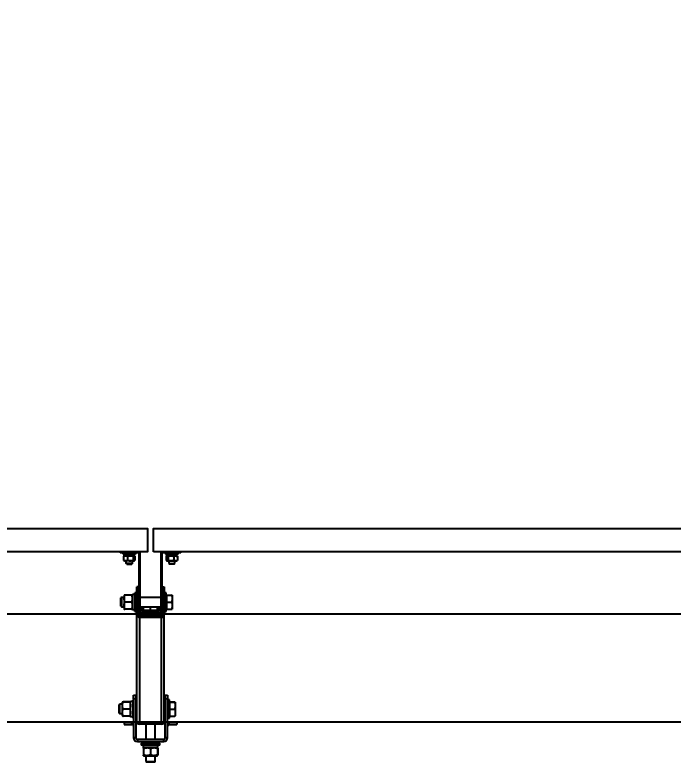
# Model space of a CAD drawing. Header units: millimetres. Extents: x -962 to 79815, y -55582 to 115780.
# Drawn here: x 41438 to 42287, y 48922 to 49886 of the extents above; entities that cross this region are included whole.
import ezdxf

# ---------------------------------------------------------------- set-up
doc = ezdxf.new("R2010")
doc.units = ezdxf.units.MM
doc.layers.add('01-Dimension', color=4, linetype='Continuous')
doc.styles.add('GreenexSolar', font='gbeitc.shx', dxfattribs={"width": 0.8, "height": 576.977143})
doc.dimstyles.new('GreenexSolar', dxfattribs={"dimtxt": 3, "dimasz": 1, "dimexe": 0.18, "dimexo": 0.0625, "dimgap": 0.09, "dimtad": 1, "dimtih": 1, "dimtoh": 1, "dimdec": 0, "dimzin": 0, "dimdsep": 46, "dimtxsty": 'GreenexSolar', "dimblk": 'ARCHTICK', "dimcen": 0.09, "dimclrd": 4, "dimclre": 4, "dimclrt": 3, "dimadec": 0, "dimazin": 0, "dimtfac": 1, "dimtdec": 4, "dimtofl": 0, "dimtmove": 0, "dimatfit": 3, "dimfxl": 1, "dimtolj": 1, "dimtzin": 0, "dimarcsym": 0})

# ---------------------------------------------------------------- blocks, each defined once
blk = doc.blocks.new('*U212')
at = {"color": 7, "linetype": 'Continuous', "lineweight": 25}
for p, q in [((-39, 150), (-39, 148.5)), ((-15.7, 150), (-39, 150)), ((-15.7, 148.5), (-39, 148.5)), ((-35.5, 146.9), (-35.5, 148.5)), ((-19.5, 146.9), (-35.5, 146.9)), ((-34.38, 144.37), (-33.62, 144.8)), ((-33.94, 144.8), (-33.94, 146.9)), ((-33.94, 144.8), (-28.71, 144.8)), ((-27.5, 144.8), (-28.71, 144.8)), ((-27.5, 144.8), (-21.06, 144.8)), ((-21.37, 144.8), (-20.62, 144.37)), ((-21.06, 146.9), (-21.06, 144.8)), ((-19.5, 148.5), (-19.5, 146.9)), ((-15.7, 148.5), (-15.7, 150)), ((-14.7, 72.5), (-14.7, 147.5)), ((-13.2, 147.5), (-14.7, 147.5)), ((-13.2, 72.5), (-13.2, 147.5)), ((14.7, 147.5), (13.2, 147.5)), ((13.2, 147.5), (13.2, 72.5)), ((14.7, 147.5), (14.7, 72.5)), ((15.7, 150), (15.7, 148.5)), ((39, 150), (15.7, 150)), ((39, 148.5), (15.7, 148.5)), ((19.5, 148.5), (19.5, 146.9)), ((19.5, 146.9), (35.5, 146.9)), ((21.37, 144.8), (20.62, 144.37)), ((21.06, 146.9), (21.06, 144.8)), ((27.5, 144.8), (21.06, 144.8)), ((27.5, 144.8), (28.71, 144.8)), ((33.94, 144.8), (28.71, 144.8)), ((34.38, 144.37), (33.62, 144.8)), ((33.94, 144.8), (33.94, 146.9)), ((35.5, 146.9), (35.5, 148.5)), ((39, 148.5), (39, 150)), ((-34.86, 144), (-34.37, 144.35)), ((-34.86, 144), (-34.86, 138.8)), ((-34.37, 138.54), (-34.86, 138.8)), ((-33.62, 138), (-34.42, 138.46)), ((-21.37, 138), (-33.62, 138)), ((-31.5, 134.8), (-31.5, 138)), ((-29.92, 144), (-29.92, 138.8)), ((-23.5, 138), (-23.5, 134.8)), ((-22.56, 144), (-22.56, 138.8)), ((-20.58, 138.46), (-21.37, 138)), ((-20.13, 144), (-20.13, 138.8)), ((20.13, 144), (20.13, 138.8)), ((20.58, 138.46), (21.37, 138)), ((21.37, 138), (33.62, 138)), ((22.56, 144), (22.56, 138.8)), ((23.5, 138), (23.5, 134.8)), ((29.92, 144), (29.92, 138.8)), ((31.5, 134.8), (31.5, 138)), ((33.62, 138), (34.42, 138.46)), ((34.86, 144), (34.37, 144.35)), ((34.37, 138.54), (34.86, 138.8)), ((34.86, 144), (34.86, 138.8)), ((-30.7, 134), (-31.5, 134.8)), ((-23.5, 134.8), (-31.5, 134.8)), ((-30.7, 134), (-24.3, 134)), ((-23.5, 134.8), (-24.3, 134)), ((23.5, 134.8), (24.3, 134)), ((23.5, 134.8), (31.5, 134.8)), ((30.7, 134), (24.3, 134)), ((30.7, 134), (31.5, 134.8)), ((-17.8, 97), (-20.3, 97)), ((-20.3, 96.66), (-20.3, 97)), ((-20.3, 73), (-20.3, 96.66)), ((-16, 104.42), (-17.8, 104.42)), ((-17.8, 96.11), (-17.8, 104.42)), ((-17.8, 96.66), (-17.8, 97)), ((-17.8, 73), (-17.8, 96.66)), ((-16, 96.11), (-16, 104.42)), ((16, 104.42), (17.8, 104.42)), ((16, 104.42), (16, 96.11)), ((17.8, 104.42), (17.8, 96.11)), ((20.3, 97), (17.8, 97)), ((20.3, 96.66), (20.3, 97)), ((20.3, 73), (20.3, 96.66)), ((-37.6, 91), (-38.2, 90.4)), ((-38.2, 79.6), (-38.2, 90.4)), ((-34.2, 91), (-37.6, 91)), ((-37.6, 91), (-37.6, 79)), ((-33.98, 94.01), (-34.2, 93.62)), ((-34.2, 93.62), (-34.2, 77.53)), ((-24.42, 94), (-33.18, 94)), ((-23.4, 93.62), (-23.62, 94.01)), ((-20.3, 94.55), (-23.4, 94.55)), ((-23.4, 75.45), (-23.4, 94.55)), ((-16, 96.11), (-17.8, 96.11)), ((-17.8, 80.31), (-17.8, 96.11)), ((-16, 80.31), (-16, 96.11)), ((-14.7, 91), (-16, 91)), ((13.2, 91), (-13.2, 91)), ((16, 91), (14.7, 91)), ((16, 96.11), (17.8, 96.11)), ((16, 96.11), (16, 80.31)), ((17.8, 96.11), (17.8, 80.31)), ((20.9, 93.83), (20.3, 93.23)), ((20.9, 85), (20.9, 94)), ((20.9, 94), (27.29, 94)), ((27.29, 94), (27.8, 89.5)), ((27.8, 89.5), (27.29, 85)), ((27.8, 94), (27.8, 89.5)), ((27.8, 89.5), (27.8, 80.5)), ((-38.2, 79.6), (-37.6, 79)), ((-37.6, 79), (-34.2, 79)), ((-34.2, 77.53), (-34.2, 76.37)), ((-24.42, 85), (-33.18, 85)), ((-16, 80.31), (-17.8, 80.31)), ((-17.8, 69.81), (-17.8, 80.31)), ((-16, 69.81), (-16, 80.31)), ((-16, 79), (-14.7, 79)), ((-13.2, 79), (13.2, 79)), ((-11.1, 74), (-11.1, 79)), ((-9.1, 74), (-9.1, 79)), ((-9, 74.1), (-9, 79)), ((0, 74.1), (0, 79)), ((9, 74.1), (9, 79)), ((9.1, 79), (9.1, 74)), ((11.1, 79), (11.1, 74)), ((14.7, 79), (16, 79)), ((16, 80.31), (17.8, 80.31)), ((16, 80.31), (16, 69.81)), ((17.8, 80.31), (17.8, 69.81)), ((20.9, 85), (27.29, 85)), ((20.9, 76), (20.9, 85)), ((27.29, 85), (27.8, 80.5)), ((27.8, 80.5), (27.29, 76)), ((27.8, 80.5), (27.8, 76)), ((-34.2, 76.37), (-33.98, 75.99)), ((-24.42, 76), (-33.18, 76)), ((-23.62, 75.99), (-23.4, 76.37)), ((-23.4, 75.45), (-20.3, 75.45)), ((-20.3, 73), (-17.8, 73)), ((-16, 69.81), (-17.8, 69.81)), ((-17.8, -69.79), (-17.8, 69.81)), ((-14.7, 72.5), (-13.2, 72.5)), ((-12.2, 71.5), (-12.2, 70)), ((12.2, 71.5), (-12.2, 71.5)), ((12.2, 70), (-12.2, 70)), ((-9.1, 74), (-11.1, 74)), ((-9, 74.1), (-9.1, 74.1)), ((0, 74.1), (-9, 74.1)), ((-8.83, 74.1), (-8.23, 73.5)), ((-8.6, 73.5), (-8.6, 71.5)), ((-8.6, 73.5), (8.6, 73.5)), ((-6, 70), (-6, 66.71)), ((9, 74.1), (0, 74.1)), ((6, 66.71), (6, 70)), ((8.23, 73.5), (8.83, 74.1)), ((8.6, 73.5), (8.6, 71.5)), ((9.1, 74.1), (9, 74.1)), ((9.1, 74), (11.1, 74)), ((12.2, 70), (12.2, 71.5)), ((13.2, 72.5), (14.7, 72.5)), ((16, 69.81), (17.8, 69.81)), ((17.8, 73), (20.3, 73)), ((17.8, -69.79), (17.8, 69.81)), ((20.3, 76.77), (20.9, 76.16)), ((20.9, 76), (27.29, 76)), ((-14, 64.94), (-14, 66.71)), ((14, 66.71), (-14, 66.71)), ((-14, -72.42), (-14, 64.94)), ((14, 64.94), (-14, 64.94)), ((14, 64.94), (14, 66.71)), ((14, -72.42), (14, 64.94)), ((-22, -40), (-22, -35)), ((-22, -35), (-19, -35)), ((-19, -35), (-19, -40)), ((19, -40), (19, -35)), ((19, -35), (22, -35)), ((22, -35), (22, -40)), ((-39.9, -47), (-40.5, -47.6)), ((-40.5, -58.4), (-40.5, -47.6)), ((-36.5, -47), (-39.9, -47)), ((-39.9, -47), (-39.9, -59)), ((-36.28, -44), (-36.5, -44.38)), ((-36.5, -44.38), (-36.5, -53.22)), ((-36.22, -43.97), (-35.48, -43.87)), ((-26.72, -43.87), (-35.48, -43.87)), ((-26.72, -44.13), (-35.48, -44.13)), ((-26.72, -43.87), (-25.98, -43.97)), ((-25.7, -44.38), (-25.92, -44)), ((-22.6, -43.45), (-25.7, -43.45)), ((-25.7, -62.55), (-25.7, -43.45)), ((-22, -41), (-22.6, -41)), ((-22.6, -65), (-22.6, -41)), ((-19, -40), (-22, -40)), ((-22, -40), (-22, -90)), ((-19, -40), (-19, -90)), ((-17.8, -47), (-19, -47)), ((19, -47), (17.8, -47)), ((22, -40), (19, -40)), ((19, -90), (19, -40)), ((22, -90), (22, -40)), ((24.5, -41), (22, -41)), ((24.5, -65), (24.5, -41)), ((25.1, -44.17), (24.5, -44.77)), ((25.1, -43.87), (31.49, -43.87)), ((25.1, -44.13), (25.1, -43.87)), ((25.1, -44.13), (31.49, -44.13)), ((25.1, -53.26), (25.1, -44.13)), ((31.49, -43.87), (31.64, -43.91)), ((32, -44), (31.49, -44.13)), ((31.49, -44.13), (32, -48.7)), ((31.98, -44), (32, -44)), ((32, -44), (32, -48.7)), ((-36.5, -53.22), (-36.5, -61.63)), ((-26.72, -53.26), (-35.48, -53.26)), ((25.1, -53.26), (31.49, -53.26)), ((25.1, -62.13), (25.1, -53.26)), ((32, -48.7), (31.49, -53.26)), ((32, -48.7), (32, -57.7)), ((32, -57.7), (32, -62)), ((-40.5, -58.4), (-39.9, -59)), ((-39.9, -59), (-36.5, -59)), ((-36.5, -61.63), (-36.28, -62)), ((-36.28, -62), (-36.27, -62.02)), ((-26.72, -62.13), (-35.48, -62.13)), ((-25.92, -62), (-25.7, -61.63)), ((-25.92, -62.01), (-25.92, -62)), ((-25.7, -62.55), (-22.6, -62.55)), ((-22.6, -65), (-22, -65)), ((-19, -59), (-17.8, -59)), ((17.8, -59), (19, -59)), ((22, -65), (24.5, -65)), ((24.5, -61.23), (25.1, -61.84)), ((25.1, -62.13), (31.49, -62.13)), ((31.49, -62.13), (31.98, -62)), ((-34, -70), (-34, -73)), ((-34, -70), (-24, -70)), ((-34, -73), (-24, -73)), ((-24, -73), (-24, -70)), ((14, -72.42), (-14, -72.42)), ((-6, -72.42), (-6, -92)), ((6, -92), (6, -72.42)), ((24, -73), (24, -70)), ((24, -70), (34, -70)), ((24, -73), (34, -73)), ((34, -70), (34, -73)), ((-22, -90), (-19, -90)), ((-17, -92), (-17, -95)), ((-17, -92), (17, -92)), ((-17, -95), (17, -95)), ((-6, -95), (-6, -97.1)), ((6, -97.1), (6, -95)), ((17, -95), (17, -92)), ((19, -90), (22, -90)), ((-12, -97.1), (-12, -99.6)), ((12, -97.1), (-12, -97.1)), ((12, -99.6), (-12, -99.6)), ((-9.55, -99.6), (-9.55, -102.7)), ((9.55, -102.7), (-9.55, -102.7)), ((-9.25, -103.72), (-9.25, -112.48)), ((-9, -102.92), (-9.03, -102.94)), ((-8.62, -102.7), (-9, -102.92)), ((-9, -103.72), (-9, -112.48)), ((0, -103.72), (0, -112.48)), ((9, -102.92), (8.62, -102.7)), ((9.03, -102.94), (9, -102.92)), ((9, -103.72), (9, -112.48)), ((9.04, -103.66), (9.25, -103.72)), ((9.25, -103.72), (9.25, -112.48)), ((9.55, -102.7), (9.55, -99.6)), ((12, -99.6), (12, -97.1)), ((-9.01, -113.28), (-9, -113.28)), ((-9, -113.28), (-8.62, -113.5)), ((-8.62, -113.5), (0, -113.5)), ((-6, -113.5), (-6, -120.9)), ((0, -113.5), (8.62, -113.5)), ((6, -120.9), (6, -113.5)), ((8.62, -113.5), (9, -113.28)), ((9, -113.28), (9.01, -113.28)), ((9.25, -112.48), (9.03, -112.54)), ((-6, -120.9), (-5.4, -121.5)), ((-6, -120.9), (6, -120.9)), ((5.4, -121.5), (-5.4, -121.5)), ((5.4, -121.5), (6, -120.9))]:
    blk.add_line(p, q, dxfattribs=at)
at = {"color": 7, "linetype": 'Continuous', "lineweight": 25, "flags": 128}
for points in [[(-27.5, 146.9), (-27.91, 146.2), (-28.31, 145.5), (-28.71, 144.8)], [(-27.5, 144.8), (-27.09, 145.5), (-26.69, 146.2), (-26.29, 146.9)], [(27.5, 144.8), (27.09, 145.5), (26.69, 146.2), (26.29, 146.9)], [(27.5, 146.9), (27.91, 146.2), (28.31, 145.5), (28.71, 144.8)]]:
    blk.add_lwpolyline(points, dxfattribs=at)
at = {"color": 7, "linetype": 'Continuous', "lineweight": 25}
for centre, radius, start, end in [((-15.7, 147.5), 2.5, 0, 90), ((-15.7, 147.5), 1, 0, 90), ((15.7, 147.5), 2.5, 90, 180), ((15.7, 147.5), 1, 90, 180), ((-12.2, 72.5), 2.5, 180, 270), ((-12.2, 72.5), 1, 180, 270), ((-8.6, 74), 2.5, 180, 270), ((-8.6, 74), 0.5, 180, 270), ((8.6, 74), 2.5, 270, 0), ((8.6, 74), 0.5, 270, 0), ((12.2, 72.5), 1, 270, 0), ((12.2, 72.5), 2.5, 270, 0), ((-24, -75), 5, 66.42182, 90), ((-24, -75), 2, 0, 90), ((24, -75), 5, 90, 113.57818), ((24, -75), 2, 90, 180), ((-17, -90), 5, 180, 270), ((-17, -90), 2, 180, 270), ((17, -90), 2, 270, 0), ((17, -90), 5, 270, 0)]:
    blk.add_arc(centre, radius, start, end, dxfattribs=at)
for centre, major_axis, ratio, start_param, end_param in [((-14, 69.81), (0, 4.87), 0.780501, 1.570796, 3.141593), ((-14, 69.81), (0, 3.09), 0.646833, 1.570796, 3.141593), ((14, 69.81), (0, 3.09), 0.646833, 3.141593, 4.712389), ((14, 69.81), (0, 4.87), 0.780501, 3.141593, 4.712389), ((-14, -69.79), (3.8, 0), 0.692855, 3.141593, 4.712389), ((14, -69.79), (3.8, 0), 0.692855, 4.712389, 6.283185)]:
    blk.add_ellipse(centre, major_axis=major_axis, ratio=ratio, start_param=start_param, end_param=end_param, dxfattribs=at)
for points, knots in [([(-22.56, 144), (-22.87, 144.09), (-24.4, 144.51), (-26.94, 144.75), (-29.04, 144.22), (-29.92, 144)], [0, 0, 0, 0, 0.1319, 0.636262, 1, 1, 1, 1]), ([(22.56, 144), (22.87, 144.09), (24.4, 144.51), (26.94, 144.75), (29.04, 144.22), (29.92, 144)], [0, 0, 0, 0, 0.1319, 0.636262, 1, 1, 1, 1]), ([(-29.92, 144), (-30.35, 144.17), (-31.22, 144.51), (-32.9, 144.69), (-34.1, 144.27), (-34.86, 144)], [0, 0, 0, 0, 0.264964, 0.53545, 1, 1, 1, 1]), ([(-34.86, 138.8), (-34.43, 138.63), (-33.57, 138.29), (-31.89, 138.11), (-30.68, 138.53), (-29.92, 138.8)], [0, 0, 0, 0, 0.264802, 0.535451, 1, 1, 1, 1]), ([(-29.92, 138.8), (-29.04, 138.58), (-26.94, 138.05), (-24.4, 138.29), (-22.87, 138.71), (-22.56, 138.8)], [0, 0, 0, 0, 0.363738, 0.8681, 1, 1, 1, 1]), ([(-20.13, 144), (-20.34, 144.17), (-20.77, 144.51), (-21.6, 144.69), (-22.19, 144.27), (-22.56, 144)], [0, 0, 0, 0, 0.264872, 0.535502, 1, 1, 1, 1]), ([(-22.56, 138.8), (-22.35, 138.63), (-21.92, 138.29), (-21.1, 138.11), (-20.51, 138.53), (-20.13, 138.8)], [0, 0, 0, 0, 0.264872, 0.535487, 1, 1, 1, 1]), ([(20.13, 144), (20.34, 144.17), (20.77, 144.51), (21.6, 144.69), (22.19, 144.27), (22.56, 144)], [0, 0, 0, 0, 0.264872, 0.535502, 1, 1, 1, 1]), ([(22.56, 138.8), (22.35, 138.63), (21.92, 138.29), (21.1, 138.11), (20.51, 138.53), (20.13, 138.8)], [0, 0, 0, 0, 0.264872, 0.535487, 1, 1, 1, 1]), ([(29.92, 138.8), (29.04, 138.58), (26.94, 138.05), (24.4, 138.29), (22.87, 138.71), (22.56, 138.8)], [0, 0, 0, 0, 0.363738, 0.8681, 1, 1, 1, 1]), ([(29.92, 144), (30.35, 144.17), (31.22, 144.51), (32.9, 144.69), (34.1, 144.27), (34.86, 144)], [0, 0, 0, 0, 0.264964, 0.53545, 1, 1, 1, 1]), ([(34.86, 138.8), (34.43, 138.63), (33.57, 138.29), (31.89, 138.11), (30.68, 138.53), (29.92, 138.8)], [0, 0, 0, 0, 0.264802, 0.535451, 1, 1, 1, 1]), ([(-33.18, 85), (-33.3, 85.38), (-33.65, 86.5), (-34, 88.42), (-34.01, 91.08), (-33.49, 92.92), (-33.18, 94)], [0, 0, 0, 0, 0.131004, 0.38054, 0.636178, 1, 1, 1, 1]), ([(-33.18, 94), (-33.42, 94), (-33.88, 94), (-33.93, 94), (-33.95, 94)], [0, 0, 0, 0, 0.529255, 1, 1, 1, 1]), ([(-24.42, 94), (-24.11, 92.92), (-23.6, 91.1), (-23.59, 88.44), (-23.94, 86.52), (-24.3, 85.38), (-24.42, 85)], [0, 0, 0, 0, 0.363821, 0.613049, 0.868997, 1, 1, 1, 1]), ([(-23.65, 94), (-23.64, 94), (-23.57, 94), (-23.82, 94), (-24.22, 94), (-24.42, 94)], [0, 0, 0, 0, 0.069976, 0.530727, 1, 1, 1, 1]), ([(27.8, 94), (27.74, 94), (27.67, 94), (27.37, 94), (27.29, 94)], [0, 0, 0, 0, 0.746933, 1, 1, 1, 1]), ([(-33.18, 76), (-33.41, 76.78), (-33.88, 78.36), (-34.05, 80.7), (-33.8, 82.94), (-33.39, 84.31), (-33.18, 85)], [0, 0, 0, 0, 0.264605, 0.534949, 0.765344, 1, 1, 1, 1]), ([(-24.42, 85), (-24.19, 84.22), (-23.72, 82.64), (-23.55, 80.3), (-23.8, 78.06), (-24.21, 76.69), (-24.42, 76)], [0, 0, 0, 0, 0.264605, 0.534949, 0.765344, 1, 1, 1, 1]), ([(-33.95, 76), (-33.96, 76), (-34.03, 76), (-33.78, 76), (-33.38, 76), (-33.18, 76)], [0, 0, 0, 0, 0.069976, 0.530727, 1, 1, 1, 1]), ([(-24.42, 76), (-24.18, 76), (-23.72, 76), (-23.67, 76), (-23.65, 76)], [0, 0, 0, 0, 0.5292553, 1, 1, 1, 1]), ([(27.29, 76), (27.37, 76), (27.67, 76), (27.74, 76), (27.8, 76)], [0, 0, 0, 0, 0.253067, 1, 1, 1, 1]), ([(-35.48, -53.26), (-35.71, -52.47), (-36.18, -50.87), (-36.35, -48.5), (-36.1, -46.23), (-35.69, -44.84), (-35.48, -44.13)], [0, 0, 0, 0, 0.264605, 0.534949, 0.765344, 1, 1, 1, 1]), ([(-35.48, -44.13), (-35.6, -44.12), (-35.95, -44.09), (-36.28, -44.04), (-36.24, -44.01), (-36.22, -44)], [0, 0, 0, 0, 0.2511123, 0.7294317, 1, 1, 1, 1]), ([(-25.97, -44), (-25.96, -44.01), (-25.91, -44.04), (-26.25, -44.09), (-26.6, -44.12), (-26.72, -44.13)], [0, 0, 0, 0, 0.258252, 0.74888, 1, 1, 1, 1]), ([(-26.72, -44.13), (-26.49, -44.93), (-26.02, -46.53), (-25.85, -48.9), (-26.1, -51.17), (-26.51, -52.56), (-26.72, -53.26)], [0, 0, 0, 0, 0.264605, 0.534949, 0.765344, 1, 1, 1, 1]), ([(-35.48, -62.13), (-35.71, -61.36), (-36.18, -59.8), (-36.35, -57.5), (-36.1, -55.3), (-35.69, -53.95), (-35.48, -53.26)], [0, 0, 0, 0, 0.264605, 0.534949, 0.765344, 1, 1, 1, 1]), ([(-26.72, -53.26), (-26.49, -54.03), (-26.02, -55.59), (-25.85, -57.89), (-26.1, -60.1), (-26.51, -61.45), (-26.72, -62.13)], [0, 0, 0, 0, 0.264605, 0.534949, 0.765344, 1, 1, 1, 1]), ([(31.49, -53.26), (31.57, -53.63), (31.87, -55.1), (31.94, -56.59), (32, -57.7)], [0, 0, 0, 0, 0.2530667, 1, 1, 1, 1]), ([(32, -57.7), (31.91, -59.14), (31.81, -60.63), (31.5, -62.09), (31.49, -62.13)], [0, 0, 0, 0, 0.973005, 1, 1, 1, 1]), ([(-36.23, -62), (-36.24, -62.01), (-36.27, -62.04), (-35.95, -62.08), (-35.6, -62.12), (-35.48, -62.13)], [0, 0, 0, 0, 0.19146, 0.726267, 1, 1, 1, 1]), ([(-26.72, -62.13), (-26.6, -62.12), (-26.26, -62.09), (-25.93, -62.04), (-25.96, -62.01), (-25.97, -62)], [0, 0, 0, 0, 0.273726, 0.795121, 1, 1, 1, 1]), ([(-9.25, -103.72), (-9.2, -103.48), (-9.12, -103.05), (-9.04, -103), (-9.01, -102.97)], [0, 0, 0, 0, 0.578358, 1, 1, 1, 1]), ([(-9, -103.72), (-8.22, -103.49), (-6.64, -103.02), (-4.3, -102.85), (-2.06, -103.1), (-0.69, -103.51), (0, -103.72)], [0, 0, 0, 0, 0.264605, 0.534949, 0.765344, 1, 1, 1, 1]), ([(-9, -102.97), (-9, -102.96), (-9, -102.92), (-9, -103.25), (-9, -103.6), (-9, -103.72)], [0, 0, 0, 0, 0.226291, 0.738059, 1, 1, 1, 1]), ([(0, -103.72), (0.78, -103.49), (2.36, -103.02), (4.7, -102.85), (6.94, -103.1), (8.31, -103.51), (9, -103.72)], [0, 0, 0, 0, 0.264605, 0.534949, 0.765344, 1, 1, 1, 1]), ([(9, -103.72), (9, -103.6), (9, -103.26), (9, -102.92), (9, -102.96), (9, -102.97)], [0, 0, 0, 0, 0.261933, 0.760864, 1, 1, 1, 1]), ([(9.25, -103.72), (9.2, -103.48), (9.12, -103.05), (9.04, -103), (9.01, -102.97)], [0, 0, 0, 0, 0.578358, 1, 1, 1, 1]), ([(-9.01, -113.27), (-9.05, -113.22), (-9.13, -113.11), (-9.21, -112.69), (-9.25, -112.48)], [0, 0, 0, 0, 0.487354, 1, 1, 1, 1]), ([(0, -112.48), (-0.78, -112.71), (-2.36, -113.18), (-4.7, -113.35), (-6.94, -113.1), (-8.31, -112.69), (-9, -112.48)], [0, 0, 0, 0, 0.264605, 0.534949, 0.765344, 1, 1, 1, 1]), ([(-9, -112.48), (-9, -112.6), (-9, -112.94), (-9, -113.28), (-9, -113.24), (-9, -113.23)], [0, 0, 0, 0, 0.261933, 0.760864, 1, 1, 1, 1]), ([(9, -112.48), (8.22, -112.71), (6.64, -113.18), (4.3, -113.35), (2.06, -113.1), (0.69, -112.69), (0, -112.48)], [0, 0, 0, 0, 0.264605, 0.534949, 0.765344, 1, 1, 1, 1]), ([(9, -113.23), (9, -113.24), (9, -113.28), (9, -112.95), (9, -112.6), (9, -112.48)], [0, 0, 0, 0, 0.226291, 0.738059, 1, 1, 1, 1]), ([(9.01, -113.27), (9.05, -113.22), (9.13, -113.11), (9.21, -112.69), (9.25, -112.48)], [0, 0, 0, 0, 0.487354, 1, 1, 1, 1])]:
    blk.add_open_spline(points, degree=3, knots=knots, dxfattribs=at)
blk = doc.blocks.new('_ArchTick')
at = {"color": 0, "linetype": 'ByBlock', "const_width": 0.15}
blk.add_lwpolyline([(-0.5, -0.5), (0.5, 0.5)], dxfattribs=at)
blk = doc.blocks.new('*D288')
at = {"layer": '01-Dimension', "color": 4, "lineweight": -2, "transparency": 16777216}
for p, q in [((24336.84, 49055.08), (24336.84, 50231.63)), ((42900.84, 49055.08), (42900.84, 50231.63)), ((24336.84, 50197.01), (42900.84, 50197.01))]:
    blk.add_line(p, q, dxfattribs=at)
at = {"layer": 'Defpoints', "color": 0, "transparency": 16777216}
for p in [(42900.84, 50197.01), (24336.84, 49043.06), (42900.84, 49043.06)]:
    blk.add_point(p, dxfattribs=at)
at = {"layer": '01-Dimension', "color": 4, "lineweight": -2, "transparency": 16777216, "xscale": 192.3257142857143, "yscale": 192.3257142857143, "zscale": 192.3257142857143, "rotation": 180}
blk.add_blockref('_ArchTick', (24336.84, 50197.01), dxfattribs=at)
at = {"layer": '01-Dimension', "color": 4, "lineweight": -2, "transparency": 16777216, "xscale": 192.3257142857143, "yscale": 192.3257142857143, "zscale": 192.3257142857143}
blk.add_blockref('_ArchTick', (42900.84, 50197.01), dxfattribs=at)
at = {"layer": '01-Dimension', "color": 3, "transparency": 16777216, "insert": (33618.84, 50502.81), "char_height": 576.977, "attachment_point": 5, "style": 'GreenexSolar'}
blk.add_mtext('\\A1;18564', dxfattribs=at)
blk = doc.blocks.new('*D292')
at = {"layer": '01-Dimension', "color": 4, "lineweight": -2, "transparency": 16777216}
for p, q in [((4038.84, 49055.08), (4038.84, 51385.58)), ((65482.84, 49055.08), (65482.84, 51385.58)), ((4038.84, 51350.97), (65482.84, 51350.97))]:
    blk.add_line(p, q, dxfattribs=at)
at = {"layer": 'Defpoints', "color": 0, "transparency": 16777216}
for p in [(65482.84, 51350.97), (4038.84, 49043.06), (65482.84, 49043.06)]:
    blk.add_point(p, dxfattribs=at)
at = {"layer": '01-Dimension', "color": 4, "lineweight": -2, "transparency": 16777216, "xscale": 192.3257142857143, "yscale": 192.3257142857143, "zscale": 192.3257142857143, "rotation": 180}
blk.add_blockref('_ArchTick', (4038.84, 51350.97), dxfattribs=at)
at = {"layer": '01-Dimension', "color": 4, "lineweight": -2, "transparency": 16777216, "xscale": 192.3257142857143, "yscale": 192.3257142857143, "zscale": 192.3257142857143}
blk.add_blockref('_ArchTick', (65482.84, 51350.97), dxfattribs=at)
at = {"layer": '01-Dimension', "color": 3, "transparency": 16777216, "insert": (34760.84, 51656.76), "char_height": 576.977, "attachment_point": 5, "style": 'GreenexSolar'}
blk.add_mtext('\\A1;61444', dxfattribs=at)

msp = doc.modelspace()

# ---------------------------------------------------------------- linework, layer by layer
for points in [[(40474.84, 49193.06), (40474.84, 49223.06), (41608.84, 49223.06), (41608.84, 49193.06)], [(41616.84, 49193.06), (41616.84, 49223.06), (42750.84, 49223.06), (42750.84, 49193.06)], [(24336.84, 48973.06), (24336.84, 49113.06), (42900.84, 49113.06), (42900.84, 48973.06)]]:
    msp.add_lwpolyline(points, close=True)

# ---------------------------------------------------------------- block references
msp.add_blockref('*U212', (41612.84, 49043.06))

# ---------------------------------------------------------------- dimensions: what is measured, and where the dimension line sits
at = {"layer": '01-Dimension'}
for base, p1, p2, picture, middle in [((65482.84, 51350.97), (4038.84, 49043.06), (65482.84, 49043.06), '*D292', (34760.84, 51656.76)), ((42900.84, 50197.01), (24336.84, 49043.06), (42900.84, 49043.06), '*D288', (33618.84, 50502.81))]:
    dim = msp.add_linear_dim(base=base, p1=p1, p2=p2, dimstyle='GreenexSolar', override={"dimscale": 192.325714}, dxfattribs=at)
    dim.commit()
    dim.dimension.update_dxf_attribs({"geometry": picture, "text_midpoint": middle})

doc.saveas('drawing.dxf')
